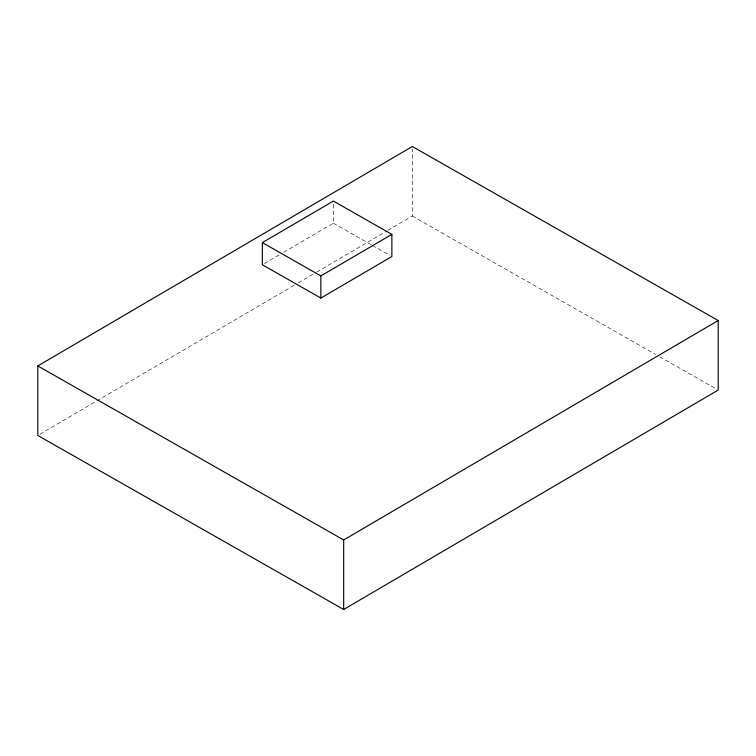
<?xml version="1.0" encoding="UTF-8"?>
<svg xmlns="http://www.w3.org/2000/svg" width="756" height="756" viewBox="0 0 756 756"><rect width="100%" height="100%" fill="white"/><g stroke="black" fill="none" stroke-linecap="round" stroke-linejoin="round"><path stroke-width="0.57" stroke-dasharray="3.78 2.83" d="M264.392 263.56L279.607 254.649M283.67 252.277L333.387 223.19L333.387 203.383M39.832 434.275L294.264 285.21M298.337 282.82L315.639 272.689M316.651 272.084L386.874 230.949M387.894 230.353L412.322 216.036L412.322 148.866M412.322 216.036L655.584 354.441M659.695 356.775L717.17 389.482M333.387 223.19L371.357 244.821M372.377 245.398L389.822 255.339"/><path stroke-width="1.13" d="M37.8 365.942L412.322 146.513L718.2 320.535L718.2 390.058L343.678 609.487L37.8 435.465L37.8 365.942L343.678 539.964L718.2 320.535M262.36 242.61L333.387 201.058L391.873 234.379L391.873 256.511L320.856 298.062L262.36 264.742L262.36 242.61L320.856 275.931L391.873 234.379M343.678 539.964L343.678 609.487M320.856 275.931L320.856 298.062"/></g></svg>
